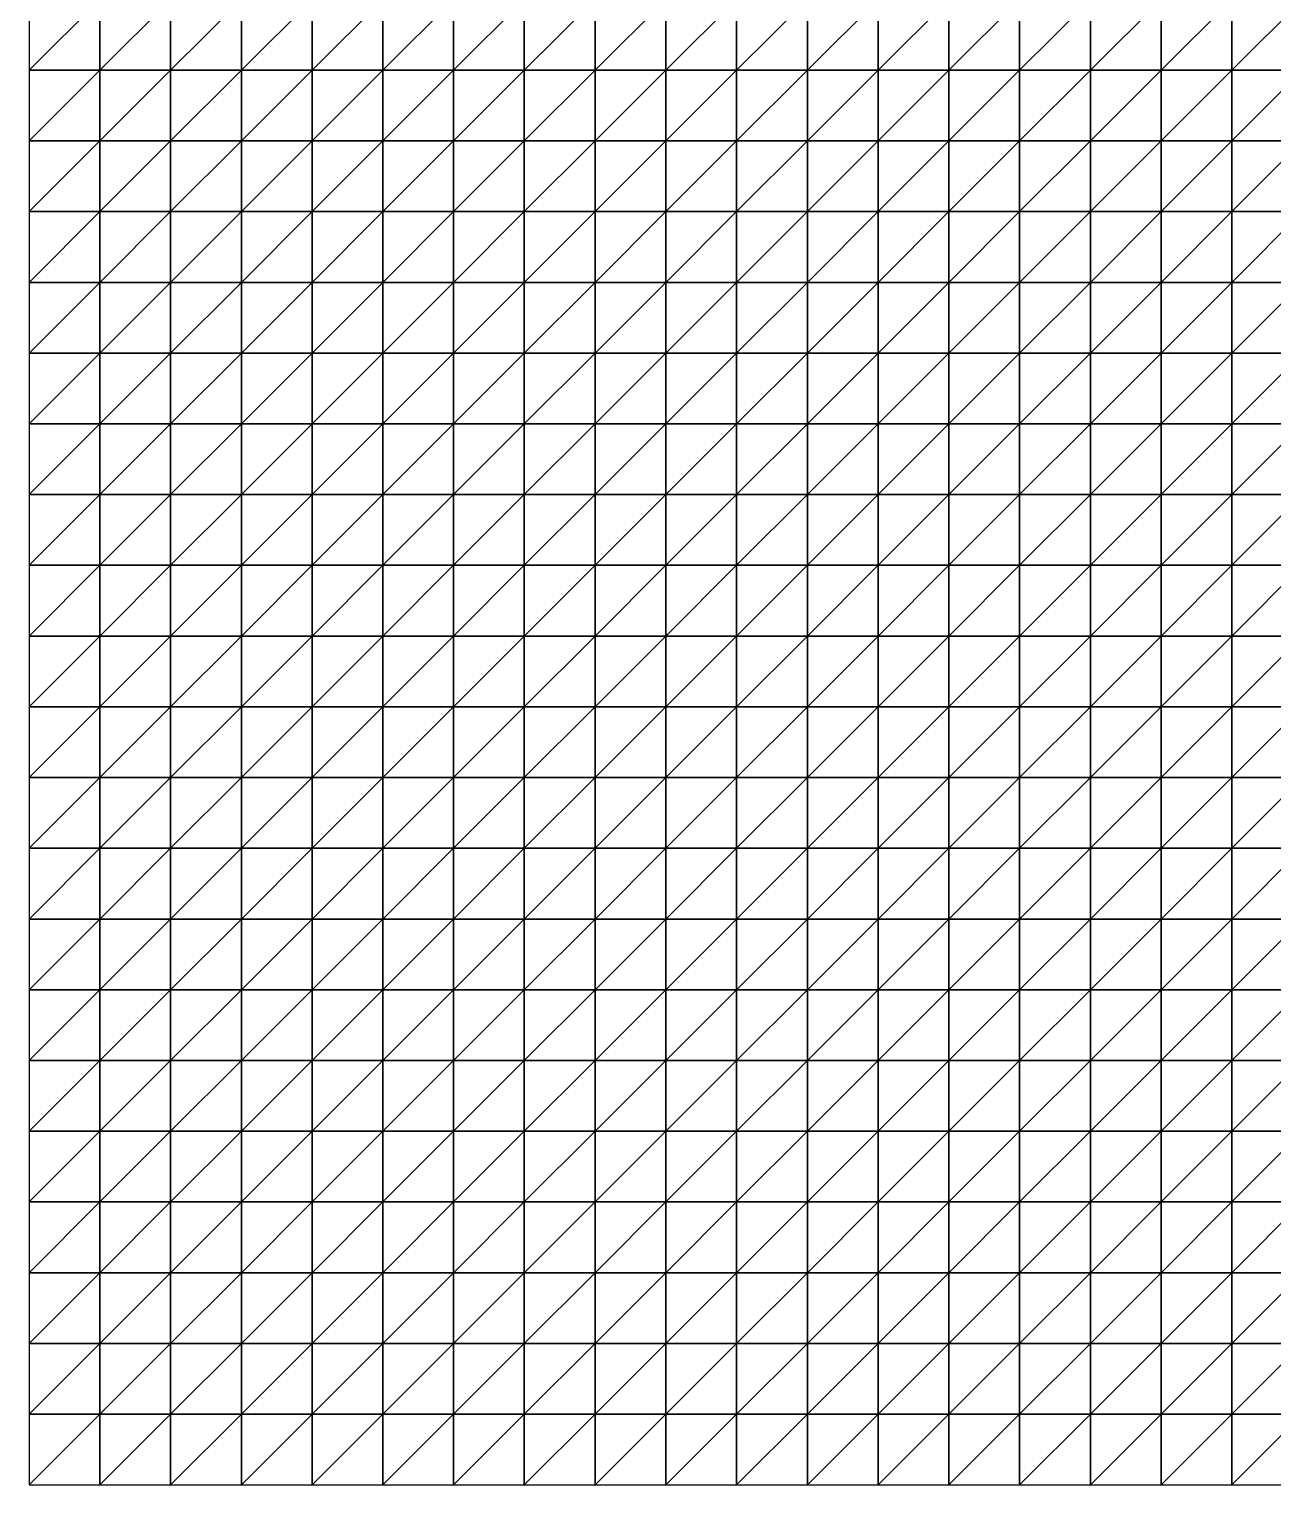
# Model space of a CAD drawing. Header units: metres. Extents: x -3 to 3, y -3 to 3.
# Drawn here: x -3 to -1.935, y -3 to -1.753 of the extents above; entities that cross this region are included whole.
import ezdxf

# ---------------------------------------------------------------- set-up
doc = ezdxf.new("R2010")
doc.units = ezdxf.units.M

msp = doc.modelspace()

# ---------------------------------------------------------------- meshes
at = {"color": 255}
mesh = msp.add_polyface(dxfattribs=at)
corners = [(-3, -1.8485, 0.0001), (-2.9394, -1.8485, 0.0002), (-2.9394, -1.7879, 0.0002), (-3, -1.7879, 0.0001), (-2.9394, -1.7273, 0.0002), (-3, -1.7273, 0.0001), (-2.9394, -1.6667, 0.0001), (-3, -1.6667, 0.0001), (-2.9394, -1.6061, 0.0001), (-3, -1.6061, 0), (-2.9394, -1.5455, 0), (-3, -1.5455, 0), (-2.9394, -1.4848, -0.0001), (-2.8788, -1.8485, 0.0003), (-2.8788, -1.7879, 0.0003), (-2.8788, -1.7273, 0.0003), (-2.8788, -1.6667, 0.0002), (-2.8788, -1.6061, 0.0001), (-2.8788, -1.5455, 0), (-2.8788, -1.4848, -0.0001), (-2.8182, -1.8485, 0.0004), (-2.8182, -1.7879, 0.0004), (-2.8182, -1.7273, 0.0004), (-2.8182, -1.6667, 0.0003), (-2.8182, -1.6061, 0.0002), (-2.8182, -1.5455, 0.0001), (-2.8182, -1.4848, -0.0001), (-3, -1.9091, 0.0002), (-2.9394, -1.9091, 0.0002), (-2.8788, -1.9091, 0.0003), (-2.8182, -1.9091, 0.0004), (-2.7576, -1.8485, 0.0006), (-2.7576, -1.7879, 0.0006)]
mesh.append_faces([[corners[k] for k in face] for face in [(0, 1, 2), (3, 2, 4), (5, 4, 6), (7, 6, 8), (9, 8, 10), (11, 10, 12), (1, 13, 14), (2, 14, 15), (4, 15, 16), (6, 16, 17), (8, 17, 18), (10, 18, 19), (13, 20, 21), (14, 21, 22), (15, 22, 23), (16, 23, 24), (17, 24, 25), (18, 25, 26), (27, 1, 0), (0, 2, 3), (3, 4, 5), (5, 6, 7), (7, 8, 9), (9, 10, 11), (28, 13, 1), (1, 14, 2), (2, 15, 4), (4, 16, 6), (6, 17, 8), (8, 18, 10), (29, 20, 13), (13, 21, 14), (14, 22, 15), (15, 23, 16), (16, 24, 17), (17, 25, 18), (30, 31, 20), (20, 32, 21)]], dxfattribs={"color": 111})
mesh = msp.add_polyface(dxfattribs=at)
corners = [(-2.8182, -1.8485, 0.0004), (-2.7576, -1.8485, 0.0006), (-2.7576, -1.7879, 0.0006), (-2.8182, -1.7879, 0.0004), (-2.7576, -1.7273, 0.0005), (-2.8182, -1.7273, 0.0004), (-2.7576, -1.6667, 0.0005), (-2.8182, -1.6667, 0.0003), (-2.7576, -1.6061, 0.0003), (-2.8182, -1.6061, 0.0002), (-2.7576, -1.5455, 0.0002), (-2.8182, -1.5455, 0.0001), (-2.7576, -1.4848, 0), (-2.697, -1.8485, 0.0008), (-2.697, -1.7879, 0.0008), (-2.697, -1.7273, 0.0007), (-2.697, -1.6667, 0.0007), (-2.697, -1.6061, 0.0005), (-2.697, -1.5455, 0.0003), (-2.697, -1.4848, 0.0001), (-2.6364, -1.8485, 0.0011), (-2.6364, -1.7879, 0.0011), (-2.6364, -1.7273, 0.001), (-2.6364, -1.6667, 0.0009), (-2.6364, -1.6061, 0.0008), (-2.6364, -1.5455, 0.0005), (-2.6364, -1.4848, 0.0002), (-2.7576, -1.9091, 0.0006), (-2.697, -1.9091, 0.0008), (-2.6364, -1.9091, 0.001), (-2.5758, -1.8485, 0.0014), (-2.5758, -1.7879, 0.0014), (-2.5758, -1.7273, 0.0014), (-2.5758, -1.6667, 0.0013)]
mesh.append_faces([[corners[k] for k in face] for face in [(0, 1, 2), (3, 2, 4), (5, 4, 6), (7, 6, 8), (9, 8, 10), (11, 10, 12), (1, 13, 14), (2, 14, 15), (4, 15, 16), (6, 16, 17), (8, 17, 18), (10, 18, 19), (13, 20, 21), (14, 21, 22), (15, 22, 23), (16, 23, 24), (17, 24, 25), (18, 25, 26), (3, 4, 5), (5, 6, 7), (7, 8, 9), (9, 10, 11), (27, 13, 1), (1, 14, 2), (2, 15, 4), (4, 16, 6), (6, 17, 8), (8, 18, 10), (28, 20, 13), (13, 21, 14), (14, 22, 15), (15, 23, 16), (16, 24, 17), (17, 25, 18), (29, 30, 20), (20, 31, 21), (21, 32, 22), (22, 33, 23)]], dxfattribs={"color": 111})
mesh = msp.add_polyface(dxfattribs=at)
corners = [(-2.2727, -1.8485, 0.0051), (-2.2121, -1.8485, 0.0064), (-2.2121, -1.7879, 0.0067), (-2.2727, -1.7879, 0.0054), (-2.2121, -1.7273, 0.007), (-2.2727, -1.7273, 0.0055), (-2.2121, -1.6667, 0.0071), (-2.2727, -1.6667, 0.0056), (-2.2121, -1.6061, 0.007), (-2.2727, -1.6061, 0.0054), (-2.2121, -1.5455, 0.0066), (-2.2727, -1.5455, 0.005), (-2.2121, -1.4848, 0.0059), (-2.1515, -1.8485, 0.0078), (-2.1515, -1.7879, 0.0083), (-2.1515, -1.7273, 0.0088), (-2.1515, -1.6667, 0.009), (-2.1515, -1.6061, 0.009), (-2.1515, -1.5455, 0.0087), (-2.1515, -1.4848, 0.008), (-2.0909, -1.8485, 0.0095), (-2.0909, -1.7879, 0.0102), (-2.0909, -1.7273, 0.0108), (-2.0909, -1.6667, 0.0113), (-2.0909, -1.6061, 0.0114), (-2.0909, -1.5455, 0.0112), (-2.0909, -1.4848, 0.0106), (-2.0303, -1.8485, 0.0113), (-2.0303, -1.7879, 0.0123), (-2.0303, -1.7273, 0.0132), (-2.2121, -1.9091, 0.0059), (-2.1515, -1.9091, 0.0072), (-2.0909, -1.9091, 0.0087), (-2.0303, -1.6667, 0.0139), (-2.0303, -1.6061, 0.0143), (-2.0303, -1.5455, 0.0143)]
mesh.append_faces([[corners[k] for k in face] for face in [(3, 2, 4), (5, 4, 6), (7, 6, 8), (9, 8, 10), (1, 13, 14), (2, 14, 15), (4, 15, 16), (6, 16, 17), (8, 17, 18), (10, 18, 19), (13, 20, 21), (14, 21, 22), (15, 22, 23), (16, 23, 24), (17, 24, 25), (18, 25, 26), (20, 27, 28), (21, 28, 29), (30, 13, 1), (1, 14, 2), (2, 15, 4), (4, 16, 6), (6, 17, 8), (8, 18, 10), (31, 20, 13), (13, 21, 14), (14, 22, 15), (15, 23, 16), (16, 24, 17), (17, 25, 18), (32, 27, 20), (20, 28, 21), (21, 29, 22), (22, 33, 23), (23, 34, 24), (24, 35, 25)]], dxfattribs={"color": 101})
mesh.append_faces([[corners[k] for k in face] for face in [(0, 1, 2), (11, 10, 12)]], dxfattribs={"color": 111})
mesh = msp.add_polyface(dxfattribs=at)
corners = [(-2.0909, -1.7273, 0.0108), (-2.0303, -1.7273, 0.0132), (-2.0303, -1.6667, 0.0139), (-2.0909, -1.6667, 0.0113), (-2.0303, -1.6061, 0.0143), (-2.0909, -1.6061, 0.0114), (-2.0303, -1.5455, 0.0143), (-2.0909, -1.5455, 0.0112), (-2.0303, -1.4848, 0.0138), (-2.0303, -1.8485, 0.0113), (-1.9697, -1.8485, 0.0133), (-1.9697, -1.7879, 0.0146), (-2.0303, -1.7879, 0.0123), (-1.9697, -1.7273, 0.0158), (-1.9697, -1.6667, 0.0168), (-1.9697, -1.6061, 0.0176), (-1.9697, -1.5455, 0.0179), (-1.9697, -1.4848, 0.0176), (-1.9091, -1.8485, 0.0153), (-1.9091, -1.7879, 0.017), (-1.9091, -1.7273, 0.0186), (-1.9091, -1.6667, 0.0201), (-1.9091, -1.6061, 0.0213), (-1.9091, -1.5455, 0.022), (-1.9091, -1.4848, 0.0222), (-1.8485, -1.8485, 0.0174), (-1.8485, -1.7879, 0.0195), (-1.8485, -1.7273, 0.0217), (-1.8485, -1.6667, 0.0237), (-1.8485, -1.6061, 0.0254), (-1.8485, -1.5455, 0.0267), (-2.0303, -1.9091, 0.0103), (-1.9697, -1.9091, 0.012), (-1.9091, -1.9091, 0.0137)]
mesh.append_faces([[corners[k] for k in face] for face in [(0, 1, 2), (3, 2, 4), (5, 4, 6), (7, 6, 8), (9, 10, 11), (12, 11, 13), (1, 13, 14), (2, 14, 15), (4, 15, 16), (6, 16, 17), (10, 18, 19), (11, 19, 20), (13, 20, 21), (14, 21, 22), (15, 22, 23), (16, 23, 24), (18, 25, 26), (19, 26, 27), (20, 27, 28), (21, 28, 29), (22, 29, 30), (31, 10, 9), (9, 11, 12), (12, 13, 1), (1, 14, 2), (2, 15, 4), (4, 16, 6), (32, 18, 10), (10, 19, 11), (11, 20, 13), (13, 21, 14), (14, 22, 15), (15, 23, 16), (33, 25, 18), (18, 26, 19), (19, 27, 20), (20, 28, 21), (21, 29, 22), (22, 30, 23)]], dxfattribs={"color": 101})
mesh = msp.add_polyface(dxfattribs=at)
corners = [(-2.6364, -1.8485, 0.0011), (-2.5758, -1.8485, 0.0014), (-2.5758, -1.7879, 0.0014), (-2.6364, -1.7879, 0.0011), (-2.5758, -1.7273, 0.0014), (-2.6364, -1.7273, 0.001), (-2.5758, -1.6667, 0.0013), (-2.5152, -1.8485, 0.0019), (-2.5152, -1.7879, 0.0019), (-2.5152, -1.7273, 0.0019), (-2.5152, -1.6667, 0.0018), (-2.4545, -1.8485, 0.0025), (-2.4545, -1.7879, 0.0025), (-2.4545, -1.7273, 0.0025), (-2.4545, -1.6667, 0.0024), (-2.4545, -1.9091, 0.0024), (-2.3939, -1.9091, 0.003), (-2.3939, -1.8485, 0.0032), (-2.3939, -1.7879, 0.0033), (-2.3939, -1.7273, 0.0033), (-2.3939, -1.6667, 0.0033), (-2.3333, -1.9091, 0.0038), (-2.3333, -1.8485, 0.0041), (-2.3333, -1.7879, 0.0042), (-2.3333, -1.7273, 0.0043), (-2.3333, -1.6667, 0.0043), (-2.2727, -1.9091, 0.0048), (-2.2727, -1.8485, 0.0051), (-2.2727, -1.7879, 0.0054), (-2.2727, -1.7273, 0.0055), (-2.5758, -1.9091, 0.0014), (-2.5152, -1.9091, 0.0018), (-2.2121, -1.8485, 0.0064), (-2.2121, -1.7879, 0.0067), (-2.2121, -1.7273, 0.007)]
mesh.append_faces([[corners[k] for k in face] for face in [(0, 1, 2), (3, 2, 4), (5, 4, 6), (1, 7, 8), (2, 8, 9), (4, 9, 10), (7, 11, 12), (8, 12, 13), (9, 13, 14), (15, 16, 17), (11, 17, 18), (12, 18, 19), (13, 19, 20), (16, 21, 22), (17, 22, 23), (18, 23, 24), (19, 24, 25), (21, 26, 27), (22, 27, 28), (23, 28, 29), (30, 7, 1), (1, 8, 2), (2, 9, 4), (31, 11, 7), (7, 12, 8), (8, 13, 9), (15, 17, 11), (11, 18, 12), (12, 19, 13), (16, 22, 17), (17, 23, 18), (18, 24, 19), (21, 27, 22), (22, 28, 23), (23, 29, 24), (26, 32, 27), (27, 33, 28), (28, 34, 29)]], dxfattribs={"color": 111})
mesh = msp.add_polyface(dxfattribs=at)
corners = [(-3, -2.2121, 0.0001), (-2.9394, -2.2121, 0.0002), (-2.9394, -2.1515, 0.0002), (-3, -2.1515, 0.0001), (-2.9394, -2.0909, 0.0002), (-3, -2.0909, 0.0001), (-2.9394, -2.0303, 0.0002), (-3, -2.0303, 0.0001), (-2.9394, -1.9697, 0.0002), (-3, -1.9697, 0.0002), (-2.9394, -1.9091, 0.0002), (-3, -1.9091, 0.0002), (-2.9394, -1.8485, 0.0002), (-2.8788, -2.2121, 0.0002), (-2.8788, -2.1515, 0.0002), (-2.8788, -2.0909, 0.0003), (-2.8788, -2.0303, 0.0003), (-2.8788, -1.9697, 0.0003), (-2.8788, -1.9091, 0.0003), (-2.8788, -1.8485, 0.0003), (-2.8182, -2.2121, 0.0003), (-2.8182, -2.1515, 0.0003), (-2.8182, -2.0909, 0.0004), (-2.8182, -2.0303, 0.0004), (-2.8182, -1.9697, 0.0004), (-2.8182, -1.9091, 0.0004), (-2.8182, -1.8485, 0.0004), (-3, -2.2727, 0.0001), (-2.9394, -2.2727, 0.0001), (-2.8788, -2.2727, 0.0002), (-2.8182, -2.2727, 0.0003), (-2.7576, -2.2121, 0.0004), (-2.7576, -2.1515, 0.0004)]
mesh.append_faces([[corners[k] for k in face] for face in [(0, 1, 2), (3, 2, 4), (5, 4, 6), (7, 6, 8), (9, 8, 10), (11, 10, 12), (1, 13, 14), (2, 14, 15), (4, 15, 16), (6, 16, 17), (8, 17, 18), (10, 18, 19), (13, 20, 21), (14, 21, 22), (15, 22, 23), (16, 23, 24), (17, 24, 25), (18, 25, 26), (27, 1, 0), (0, 2, 3), (3, 4, 5), (5, 6, 7), (7, 8, 9), (9, 10, 11), (28, 13, 1), (1, 14, 2), (2, 15, 4), (4, 16, 6), (6, 17, 8), (8, 18, 10), (29, 20, 13), (13, 21, 14), (14, 22, 15), (15, 23, 16), (16, 24, 17), (17, 25, 18), (30, 31, 20), (20, 32, 21)]], dxfattribs={"color": 111})
mesh = msp.add_polyface(dxfattribs=at)
corners = [(-2.8182, -2.2121, 0.0003), (-2.7576, -2.2121, 0.0004), (-2.7576, -2.1515, 0.0004), (-2.8182, -2.1515, 0.0003), (-2.7576, -2.0909, 0.0005), (-2.8182, -2.0909, 0.0004), (-2.7576, -2.0303, 0.0005), (-2.8182, -2.0303, 0.0004), (-2.7576, -1.9697, 0.0006), (-2.8182, -1.9697, 0.0004), (-2.7576, -1.9091, 0.0006), (-2.8182, -1.9091, 0.0004), (-2.7576, -1.8485, 0.0006), (-2.697, -2.2121, 0.0005), (-2.697, -2.1515, 0.0006), (-2.697, -2.0909, 0.0006), (-2.697, -2.0303, 0.0007), (-2.697, -1.9697, 0.0007), (-2.697, -1.9091, 0.0008), (-2.697, -1.8485, 0.0008), (-2.6364, -2.2121, 0.0007), (-2.6364, -2.1515, 0.0008), (-2.6364, -2.0909, 0.0009), (-2.6364, -2.0303, 0.0009), (-2.6364, -1.9697, 0.001), (-2.6364, -1.9091, 0.001), (-2.6364, -1.8485, 0.0011), (-2.7576, -2.2727, 0.0004), (-2.697, -2.2727, 0.0005), (-2.6364, -2.2727, 0.0006), (-2.5758, -2.2121, 0.0009), (-2.5758, -2.1515, 0.001), (-2.5758, -2.0909, 0.0011), (-2.5758, -2.0303, 0.0012)]
mesh.append_faces([[corners[k] for k in face] for face in [(0, 1, 2), (3, 2, 4), (5, 4, 6), (7, 6, 8), (9, 8, 10), (11, 10, 12), (1, 13, 14), (2, 14, 15), (4, 15, 16), (6, 16, 17), (8, 17, 18), (10, 18, 19), (13, 20, 21), (14, 21, 22), (15, 22, 23), (16, 23, 24), (17, 24, 25), (18, 25, 26), (3, 4, 5), (5, 6, 7), (7, 8, 9), (9, 10, 11), (27, 13, 1), (1, 14, 2), (2, 15, 4), (4, 16, 6), (6, 17, 8), (8, 18, 10), (28, 20, 13), (13, 21, 14), (14, 22, 15), (15, 23, 16), (16, 24, 17), (17, 25, 18), (29, 30, 20), (20, 31, 21), (21, 32, 22), (22, 33, 23)]], dxfattribs={"color": 111})
mesh = msp.add_polyface(dxfattribs=at)
corners = [(-2.6364, -2.0303, 0.0009), (-2.5758, -2.0303, 0.0012), (-2.5758, -1.9697, 0.0013), (-2.6364, -1.9697, 0.001), (-2.5758, -1.9091, 0.0014), (-2.6364, -1.9091, 0.001), (-2.5758, -1.8485, 0.0014), (-2.5152, -2.0303, 0.0016), (-2.5152, -1.9697, 0.0017), (-2.5152, -1.9091, 0.0018), (-2.5152, -1.8485, 0.0019), (-2.5152, -2.0909, 0.0014), (-2.4545, -2.0909, 0.0019), (-2.4545, -2.0303, 0.002), (-2.4545, -1.9697, 0.0022), (-2.4545, -1.9091, 0.0024), (-2.4545, -1.8485, 0.0025), (-2.3939, -2.0909, 0.0023), (-2.3939, -2.0303, 0.0026), (-2.3939, -1.9697, 0.0028), (-2.3939, -1.9091, 0.003), (-2.3333, -2.0909, 0.0029), (-2.3333, -2.0303, 0.0032), (-2.3333, -1.9697, 0.0035), (-2.3333, -1.9091, 0.0038), (-2.2727, -2.0909, 0.0036), (-2.2727, -2.0303, 0.004), (-2.2727, -1.9697, 0.0044), (-2.2727, -1.9091, 0.0048), (-2.5758, -2.0909, 0.0011), (-2.2121, -2.0303, 0.0049), (-2.2121, -1.9697, 0.0054), (-2.2121, -1.9091, 0.0059)]
mesh.append_faces([[corners[k] for k in face] for face in [(0, 1, 2), (3, 2, 4), (5, 4, 6), (1, 7, 8), (2, 8, 9), (4, 9, 10), (11, 12, 13), (7, 13, 14), (8, 14, 15), (9, 15, 16), (12, 17, 18), (13, 18, 19), (14, 19, 20), (17, 21, 22), (18, 22, 23), (19, 23, 24), (21, 25, 26), (22, 26, 27), (23, 27, 28), (0, 2, 3), (3, 4, 5), (29, 7, 1), (1, 8, 2), (2, 9, 4), (11, 13, 7), (7, 14, 8), (8, 15, 9), (12, 18, 13), (13, 19, 14), (14, 20, 15), (17, 22, 18), (18, 23, 19), (19, 24, 20), (21, 26, 22), (22, 27, 23), (23, 28, 24), (25, 30, 26), (26, 31, 27), (27, 32, 28)]], dxfattribs={"color": 111})
mesh = msp.add_polyface(dxfattribs=at)
corners = [(-2.2727, -2.2121, 0.0028), (-2.2121, -2.2121, 0.0034), (-2.2121, -2.1515, 0.0039), (-2.2727, -2.1515, 0.0032), (-2.2121, -2.0909, 0.0044), (-2.2727, -2.0909, 0.0036), (-2.2121, -2.0303, 0.0049), (-2.2727, -2.0303, 0.004), (-2.2121, -1.9697, 0.0054), (-2.2727, -1.9697, 0.0044), (-2.2121, -1.9091, 0.0059), (-2.2727, -1.9091, 0.0048), (-2.2121, -1.8485, 0.0064), (-2.1515, -2.2121, 0.0041), (-2.1515, -2.1515, 0.0047), (-2.1515, -2.0909, 0.0053), (-2.1515, -2.0303, 0.0059), (-2.1515, -1.9697, 0.0066), (-2.1515, -1.9091, 0.0072), (-2.1515, -1.8485, 0.0078), (-2.0909, -2.2121, 0.0048), (-2.0909, -2.1515, 0.0055), (-2.0909, -2.0909, 0.0062), (-2.0909, -2.0303, 0.007), (-2.0909, -1.9697, 0.0078), (-2.0909, -1.9091, 0.0087), (-2.0909, -1.8485, 0.0095), (-2.0303, -2.2121, 0.0056), (-2.0303, -2.1515, 0.0064), (-2.0303, -2.0909, 0.0073), (-2.2121, -2.2727, 0.003), (-2.1515, -2.2727, 0.0036), (-2.0909, -2.2727, 0.0042), (-2.0303, -2.0303, 0.0082), (-2.0303, -1.9697, 0.0092), (-2.0303, -1.9091, 0.0103)]
mesh.append_faces([[corners[k] for k in face] for face in [(8, 17, 18), (10, 18, 19), (16, 23, 24), (17, 24, 25), (18, 25, 26), (21, 28, 29), (16, 24, 17), (17, 25, 18), (21, 29, 22), (22, 33, 23), (23, 34, 24), (24, 35, 25)]], dxfattribs={"color": 101})
mesh.append_faces([[corners[k] for k in face] for face in [(0, 1, 2), (3, 2, 4), (5, 4, 6), (7, 6, 8), (9, 8, 10), (11, 10, 12), (1, 13, 14), (2, 14, 15), (4, 15, 16), (6, 16, 17), (13, 20, 21), (14, 21, 22), (15, 22, 23), (20, 27, 28), (30, 13, 1), (1, 14, 2), (2, 15, 4), (4, 16, 6), (6, 17, 8), (8, 18, 10), (31, 20, 13), (13, 21, 14), (14, 22, 15), (15, 23, 16), (32, 27, 20), (20, 28, 21)]], dxfattribs={"color": 111})
mesh = msp.add_polyface(dxfattribs=at)
corners = [(-2.0909, -2.0909, 0.0062), (-2.0303, -2.0909, 0.0073), (-2.0303, -2.0303, 0.0082), (-2.0909, -2.0303, 0.007), (-2.0303, -1.9697, 0.0092), (-2.0909, -1.9697, 0.0078), (-2.0303, -1.9091, 0.0103), (-2.0909, -1.9091, 0.0087), (-2.0303, -1.8485, 0.0113), (-2.0303, -2.2121, 0.0056), (-1.9697, -2.2121, 0.0063), (-1.9697, -2.1515, 0.0072), (-2.0303, -2.1515, 0.0064), (-1.9697, -2.0909, 0.0083), (-1.9697, -2.0303, 0.0094), (-1.9697, -1.9697, 0.0107), (-1.9697, -1.9091, 0.012), (-1.9697, -1.8485, 0.0133), (-1.9091, -2.2121, 0.007), (-1.9091, -2.1515, 0.0081), (-1.9091, -2.0909, 0.0093), (-1.9091, -2.0303, 0.0106), (-1.9091, -1.9697, 0.0121), (-1.9091, -1.9091, 0.0137), (-1.9091, -1.8485, 0.0153), (-1.9091, -2.2727, 0.006), (-1.8485, -2.2727, 0.0065), (-1.8485, -2.2121, 0.0075), (-1.8485, -2.1515, 0.0087), (-1.8485, -2.0909, 0.0101), (-1.8485, -2.0303, 0.0117), (-2.0303, -2.2727, 0.0048), (-1.9697, -2.2727, 0.0055), (-1.8485, -1.9697, 0.0135), (-1.8485, -1.9091, 0.0154)]
mesh.append_faces([[corners[k] for k in face] for face in [(0, 1, 2), (3, 2, 4), (5, 4, 6), (7, 6, 8), (9, 10, 11), (12, 11, 13), (1, 13, 14), (2, 14, 15), (4, 15, 16), (6, 16, 17), (10, 18, 19), (11, 19, 20), (13, 20, 21), (14, 21, 22), (15, 22, 23), (16, 23, 24), (25, 26, 27), (18, 27, 28), (19, 28, 29), (20, 29, 30), (9, 11, 12), (12, 13, 1), (1, 14, 2), (2, 15, 4), (4, 16, 6), (10, 19, 11), (11, 20, 13), (13, 21, 14), (14, 22, 15), (15, 23, 16), (25, 27, 18), (18, 28, 19), (19, 29, 20), (20, 30, 21), (21, 33, 22), (22, 34, 23)]], dxfattribs={"color": 101})
mesh.append_faces([[corners[k] for k in face] for face in [(31, 10, 9), (32, 18, 10)]], dxfattribs={"color": 111})
mesh = msp.add_polyface(dxfattribs=at)
corners = [(-2.6364, -2.2727, 0.0006), (-2.5758, -2.2727, 0.0008), (-2.5758, -2.2121, 0.0009), (-2.6364, -2.2121, 0.0007), (-2.5758, -2.1515, 0.001), (-2.6364, -2.1515, 0.0008), (-2.5758, -2.0909, 0.0011), (-2.6364, -2.0909, 0.0009), (-2.5758, -2.0303, 0.0012), (-2.5152, -2.2727, 0.001), (-2.5152, -2.2121, 0.0012), (-2.5152, -2.1515, 0.0013), (-2.5152, -2.0909, 0.0014), (-2.5152, -2.0303, 0.0016), (-2.4545, -2.2727, 0.0013), (-2.4545, -2.2121, 0.0015), (-2.4545, -2.1515, 0.0017), (-2.4545, -2.0909, 0.0019), (-2.3939, -2.2727, 0.0016), (-2.3939, -2.2121, 0.0019), (-2.3939, -2.1515, 0.0021), (-2.3939, -2.0909, 0.0023), (-2.3333, -2.2727, 0.002), (-2.3333, -2.2121, 0.0023), (-2.3333, -2.1515, 0.0026), (-2.3333, -2.0909, 0.0029), (-2.2727, -2.2727, 0.0025), (-2.2727, -2.2121, 0.0028), (-2.2727, -2.1515, 0.0032), (-2.2727, -2.0909, 0.0036), (-2.2121, -2.2121, 0.0034), (-2.2121, -2.1515, 0.0039), (-2.2121, -2.0909, 0.0044)]
mesh.append_faces([[corners[k] for k in face] for face in [(0, 1, 2), (3, 2, 4), (5, 4, 6), (7, 6, 8), (1, 9, 10), (2, 10, 11), (4, 11, 12), (6, 12, 13), (9, 14, 15), (10, 15, 16), (11, 16, 17), (14, 18, 19), (15, 19, 20), (16, 20, 21), (18, 22, 23), (19, 23, 24), (20, 24, 25), (22, 26, 27), (23, 27, 28), (24, 28, 29), (1, 10, 2), (2, 11, 4), (4, 12, 6), (9, 15, 10), (10, 16, 11), (11, 17, 12), (14, 19, 15), (15, 20, 16), (16, 21, 17), (18, 23, 19), (19, 24, 20), (20, 25, 21), (22, 27, 23), (23, 28, 24), (24, 29, 25), (26, 30, 27), (27, 31, 28), (28, 32, 29)]], dxfattribs={"color": 111})
mesh = msp.add_polyface(dxfattribs=at)
corners = [(-3, -2.3939, 0.0001), (-2.9394, -2.3939, 0.0001), (-2.9394, -2.3333, 0.0001), (-3, -2.3333, 0.0001), (-2.9394, -2.2727, 0.0001), (-3, -2.2727, 0.0001), (-2.9394, -2.2121, 0.0002), (-2.8788, -2.3939, 0.0002), (-2.8788, -2.3333, 0.0002), (-2.8788, -2.2727, 0.0002), (-2.8788, -2.2121, 0.0002), (-2.8182, -2.3939, 0.0002), (-2.8182, -2.3333, 0.0002), (-2.8182, -2.2727, 0.0003), (-2.8182, -2.2121, 0.0003), (-2.8182, -2.4545, 0.0002), (-2.7576, -2.4545, 0.0002), (-2.7576, -2.3939, 0.0003), (-2.7576, -2.3333, 0.0003), (-2.7576, -2.2727, 0.0004), (-2.7576, -2.2121, 0.0004), (-2.697, -2.4545, 0.0003), (-2.697, -2.3939, 0.0004), (-2.697, -2.3333, 0.0004), (-2.697, -2.2727, 0.0005), (-2.697, -2.2121, 0.0005), (-2.6364, -2.4545, 0.0004), (-2.6364, -2.3939, 0.0005), (-2.6364, -2.3333, 0.0005), (-2.6364, -2.2727, 0.0006), (-2.6364, -2.2121, 0.0007), (-3, -2.4545, 0.0001), (-2.9394, -2.4545, 0.0001), (-2.8788, -2.4545, 0.0001)]
mesh.append_faces([[corners[k] for k in face] for face in [(0, 1, 2), (3, 2, 4), (5, 4, 6), (1, 7, 8), (2, 8, 9), (4, 9, 10), (7, 11, 12), (8, 12, 13), (9, 13, 14), (15, 16, 17), (11, 17, 18), (12, 18, 19), (13, 19, 20), (16, 21, 22), (17, 22, 23), (18, 23, 24), (19, 24, 25), (21, 26, 27), (22, 27, 28), (23, 28, 29), (24, 29, 30), (31, 1, 0), (0, 2, 3), (3, 4, 5), (32, 7, 1), (1, 8, 2), (2, 9, 4), (33, 11, 7), (7, 12, 8), (8, 13, 9), (15, 17, 11), (11, 18, 12), (12, 19, 13), (16, 22, 17), (17, 23, 18), (18, 24, 19), (21, 27, 22), (22, 28, 23), (23, 29, 24)]], dxfattribs={"color": 111})
mesh = msp.add_polyface(dxfattribs=at)
corners = [(-2.2727, -2.3939, 0.0019), (-2.2121, -2.3939, 0.0023), (-2.2121, -2.3333, 0.0026), (-2.2727, -2.3333, 0.0022), (-2.2121, -2.2727, 0.003), (-2.2727, -2.2727, 0.0025), (-2.2121, -2.2121, 0.0034), (-2.1515, -2.3939, 0.0027), (-2.1515, -2.3333, 0.0031), (-2.1515, -2.2727, 0.0036), (-2.1515, -2.2121, 0.0041), (-2.0909, -2.3939, 0.0031), (-2.0909, -2.3333, 0.0036), (-2.0909, -2.2727, 0.0042), (-2.0909, -2.2121, 0.0048), (-2.0909, -2.4545, 0.0027), (-2.0303, -2.4545, 0.0031), (-2.0303, -2.3939, 0.0036), (-2.0303, -2.3333, 0.0042), (-2.0303, -2.2727, 0.0048), (-2.0303, -2.2121, 0.0056), (-1.9697, -2.4545, 0.0035), (-1.9697, -2.3939, 0.0041), (-1.9697, -2.3333, 0.0047), (-1.9697, -2.2727, 0.0055), (-1.9697, -2.2121, 0.0063), (-1.9091, -2.4545, 0.0038), (-1.9091, -2.3939, 0.0045), (-1.9091, -2.3333, 0.0052), (-1.9091, -2.2727, 0.006), (-1.9091, -2.2121, 0.007), (-2.2121, -2.4545, 0.002), (-2.1515, -2.4545, 0.0023), (-1.8485, -2.3939, 0.0048), (-1.8485, -2.3333, 0.0056), (-1.8485, -2.2727, 0.0065)]
mesh.append_faces([[corners[k] for k in face] for face in [(0, 1, 2), (3, 2, 4), (5, 4, 6), (1, 7, 8), (2, 8, 9), (4, 9, 10), (7, 11, 12), (8, 12, 13), (9, 13, 14), (15, 16, 17), (11, 17, 18), (12, 18, 19), (13, 19, 20), (16, 21, 22), (17, 22, 23), (18, 23, 24), (19, 24, 25), (21, 26, 27), (22, 27, 28), (23, 28, 29), (24, 29, 30), (31, 7, 1), (1, 8, 2), (2, 9, 4), (32, 11, 7), (7, 12, 8), (8, 13, 9), (15, 17, 11), (11, 18, 12), (12, 19, 13), (16, 22, 17), (17, 23, 18), (18, 24, 19), (21, 27, 22), (22, 28, 23), (23, 29, 24), (26, 33, 27), (27, 34, 28), (28, 35, 29)]], dxfattribs={"color": 111})
mesh = msp.add_polyface(dxfattribs=at)
corners = [(-2.6364, -2.5758, 0.0003), (-2.5758, -2.5758, 0.0004), (-2.5758, -2.5152, 0.0005), (-2.6364, -2.5152, 0.0004), (-2.5758, -2.4545, 0.0005), (-2.6364, -2.4545, 0.0004), (-2.5758, -2.3939, 0.0006), (-2.6364, -2.3939, 0.0005), (-2.5758, -2.3333, 0.0007), (-2.6364, -2.3333, 0.0005), (-2.5758, -2.2727, 0.0008), (-2.5758, -2.6364, 0.0003), (-2.5152, -2.6364, 0.0004), (-2.5152, -2.5758, 0.0005), (-2.5152, -2.5152, 0.0006), (-2.5152, -2.4545, 0.0007), (-2.5152, -2.3939, 0.0008), (-2.5152, -2.3333, 0.0009), (-2.5152, -2.2727, 0.001), (-2.4545, -2.6364, 0.0005), (-2.4545, -2.5758, 0.0006), (-2.4545, -2.5152, 0.0007), (-2.4545, -2.4545, 0.0009), (-2.4545, -2.3939, 0.001), (-2.4545, -2.3333, 0.0011), (-2.4545, -2.2727, 0.0013), (-2.6364, -2.6364, 0.0003), (-2.6364, -2.2727, 0.0006), (-2.3939, -2.5758, 0.0008), (-2.3939, -2.5152, 0.0009), (-2.3939, -2.4545, 0.0011)]
mesh.append_faces([[corners[k] for k in face] for face in [(0, 1, 2), (3, 2, 4), (5, 4, 6), (7, 6, 8), (9, 8, 10), (11, 12, 13), (1, 13, 14), (2, 14, 15), (4, 15, 16), (6, 16, 17), (8, 17, 18), (12, 19, 20), (13, 20, 21), (14, 21, 22), (15, 22, 23), (16, 23, 24), (17, 24, 25), (26, 1, 0), (0, 2, 3), (3, 4, 5), (5, 6, 7), (7, 8, 9), (9, 10, 27), (11, 13, 1), (1, 14, 2), (2, 15, 4), (4, 16, 6), (6, 17, 8), (8, 18, 10), (12, 20, 13), (13, 21, 14), (14, 22, 15), (15, 23, 16), (16, 24, 17), (17, 25, 18), (19, 28, 20), (20, 29, 21), (21, 30, 22)]], dxfattribs={"color": 111})
mesh = msp.add_polyface(dxfattribs=at)
corners = [(-2.4545, -2.6364, 0.0005), (-2.3939, -2.6364, 0.0007), (-2.3939, -2.5758, 0.0008), (-2.4545, -2.5758, 0.0006), (-2.3939, -2.5152, 0.0009), (-2.4545, -2.5152, 0.0007), (-2.3939, -2.4545, 0.0011), (-2.4545, -2.4545, 0.0009), (-2.3939, -2.3939, 0.0012), (-2.4545, -2.3939, 0.001), (-2.3939, -2.3333, 0.0014), (-2.4545, -2.3333, 0.0011), (-2.3939, -2.2727, 0.0016), (-2.3333, -2.6364, 0.0008), (-2.3333, -2.5758, 0.001), (-2.3333, -2.5152, 0.0011), (-2.3333, -2.4545, 0.0013), (-2.3333, -2.3939, 0.0015), (-2.3333, -2.3333, 0.0018), (-2.3333, -2.2727, 0.002), (-2.2727, -2.6364, 0.001), (-2.2727, -2.5758, 0.0012), (-2.2727, -2.5152, 0.0014), (-2.2727, -2.4545, 0.0016), (-2.2727, -2.3939, 0.0019), (-2.2727, -2.3333, 0.0022), (-2.2727, -2.2727, 0.0025), (-2.4545, -2.2727, 0.0013), (-2.2121, -2.5758, 0.0014), (-2.2121, -2.5152, 0.0017), (-2.2121, -2.4545, 0.002), (-2.2121, -2.3939, 0.0023), (-2.2121, -2.3333, 0.0026), (-2.2121, -2.2727, 0.003)]
mesh.append_faces([[corners[k] for k in face] for face in [(0, 1, 2), (3, 2, 4), (5, 4, 6), (7, 6, 8), (9, 8, 10), (11, 10, 12), (1, 13, 14), (2, 14, 15), (4, 15, 16), (6, 16, 17), (8, 17, 18), (10, 18, 19), (13, 20, 21), (14, 21, 22), (15, 22, 23), (16, 23, 24), (17, 24, 25), (18, 25, 26), (7, 8, 9), (9, 10, 11), (11, 12, 27), (1, 14, 2), (2, 15, 4), (4, 16, 6), (6, 17, 8), (8, 18, 10), (10, 19, 12), (13, 21, 14), (14, 22, 15), (15, 23, 16), (16, 24, 17), (17, 25, 18), (18, 26, 19), (20, 28, 21), (21, 29, 22), (22, 30, 23), (23, 31, 24), (24, 32, 25), (25, 33, 26)]], dxfattribs={"color": 111})
mesh = msp.add_polyface(dxfattribs=at)
corners = [(-3, -2.5758, 0.0001), (-2.9394, -2.5758, 0.0001), (-2.9394, -2.5152, 0.0001), (-3, -2.5152, 0.0001), (-2.9394, -2.4545, 0.0001), (-3, -2.4545, 0.0001), (-2.9394, -2.3939, 0.0001), (-2.9394, -2.6364, 0.0001), (-2.8788, -2.6364, 0.0001), (-2.8788, -2.5758, 0.0001), (-2.8788, -2.5152, 0.0001), (-2.8788, -2.4545, 0.0001), (-2.8788, -2.3939, 0.0002), (-2.8182, -2.6364, 0.0001), (-2.8182, -2.5758, 0.0001), (-2.8182, -2.5152, 0.0002), (-2.8182, -2.4545, 0.0002), (-2.8182, -2.3939, 0.0002), (-2.7576, -2.6364, 0.0001), (-2.7576, -2.5758, 0.0002), (-2.7576, -2.5152, 0.0002), (-2.7576, -2.4545, 0.0002), (-2.697, -2.6364, 0.0002), (-2.697, -2.5758, 0.0002), (-2.697, -2.5152, 0.0003), (-2.697, -2.4545, 0.0003), (-2.6364, -2.6364, 0.0003), (-2.6364, -2.5758, 0.0003), (-2.6364, -2.5152, 0.0004), (-2.6364, -2.4545, 0.0004), (-3, -2.6364, 0)]
mesh.append_faces([[corners[k] for k in face] for face in [(0, 1, 2), (3, 2, 4), (5, 4, 6), (7, 8, 9), (1, 9, 10), (2, 10, 11), (4, 11, 12), (8, 13, 14), (9, 14, 15), (10, 15, 16), (11, 16, 17), (13, 18, 19), (14, 19, 20), (15, 20, 21), (18, 22, 23), (19, 23, 24), (20, 24, 25), (22, 26, 27), (23, 27, 28), (24, 28, 29), (30, 1, 0), (0, 2, 3), (3, 4, 5), (7, 9, 1), (1, 10, 2), (2, 11, 4), (8, 14, 9), (9, 15, 10), (10, 16, 11), (13, 19, 14), (14, 20, 15), (15, 21, 16), (18, 23, 19), (19, 24, 20), (20, 25, 21), (22, 27, 23), (23, 28, 24), (24, 29, 25)]], dxfattribs={"color": 111})
mesh = msp.add_polyface(dxfattribs=at)
corners = [(-2.2727, -2.5758, 0.0012), (-2.2121, -2.5758, 0.0014), (-2.2121, -2.5152, 0.0017), (-2.2727, -2.5152, 0.0014), (-2.2121, -2.4545, 0.002), (-2.2727, -2.4545, 0.0016), (-2.2121, -2.3939, 0.0023), (-2.2121, -2.6364, 0.0012), (-2.1515, -2.6364, 0.0014), (-2.1515, -2.5758, 0.0017), (-2.1515, -2.5152, 0.002), (-2.1515, -2.4545, 0.0023), (-2.1515, -2.3939, 0.0027), (-2.0909, -2.6364, 0.0017), (-2.0909, -2.5758, 0.002), (-2.0909, -2.5152, 0.0023), (-2.0909, -2.4545, 0.0027), (-2.0909, -2.3939, 0.0031), (-2.0303, -2.6364, 0.0019), (-2.0303, -2.5758, 0.0023), (-2.0303, -2.5152, 0.0027), (-2.0303, -2.4545, 0.0031), (-1.9697, -2.6364, 0.0022), (-1.9697, -2.5758, 0.0025), (-1.9697, -2.5152, 0.003), (-1.9697, -2.4545, 0.0035), (-1.9091, -2.6364, 0.0024), (-1.9091, -2.5758, 0.0028), (-1.9091, -2.5152, 0.0033), (-1.9091, -2.4545, 0.0038), (-1.8485, -2.5758, 0.003), (-1.8485, -2.5152, 0.0035), (-1.8485, -2.4545, 0.0041)]
mesh.append_faces([[corners[k] for k in face] for face in [(0, 1, 2), (3, 2, 4), (5, 4, 6), (7, 8, 9), (1, 9, 10), (2, 10, 11), (4, 11, 12), (8, 13, 14), (9, 14, 15), (10, 15, 16), (11, 16, 17), (13, 18, 19), (14, 19, 20), (15, 20, 21), (18, 22, 23), (19, 23, 24), (20, 24, 25), (22, 26, 27), (23, 27, 28), (24, 28, 29), (7, 9, 1), (1, 10, 2), (2, 11, 4), (8, 14, 9), (9, 15, 10), (10, 16, 11), (13, 19, 14), (14, 20, 15), (15, 21, 16), (18, 23, 19), (19, 24, 20), (20, 25, 21), (22, 27, 23), (23, 28, 24), (24, 29, 25), (26, 30, 27), (27, 31, 28), (28, 32, 29)]], dxfattribs={"color": 111})
mesh = msp.add_polyface(dxfattribs=at)
corners = [(-3, -3, 0), (-2.9394, -3, 0), (-2.9394, -2.9394, 0), (-3, -2.9394, 0), (-2.9394, -2.8788, 0), (-3, -2.8788, 0), (-2.9394, -2.8182, 0), (-3, -2.8182, 0), (-2.9394, -2.7576, 0), (-3, -2.7576, 0), (-2.9394, -2.697, 0.0001), (-3, -2.697, 0), (-2.9394, -2.6364, 0.0001), (-3, -2.6364, 0), (-2.9394, -2.5758, 0.0001), (-2.8788, -3, 0), (-2.8788, -2.9394, 0), (-2.8788, -2.8788, 0), (-2.8788, -2.8182, 0), (-2.8788, -2.7576, 0.0001), (-2.8788, -2.697, 0.0001), (-2.8788, -2.6364, 0.0001), (-2.8182, -3, 0), (-2.8182, -2.9394, 0), (-2.8182, -2.8788, 0.0001), (-2.8182, -2.8182, 0.0001), (-2.8182, -2.7576, 0.0001), (-2.8182, -2.697, 0.0001), (-2.8182, -2.6364, 0.0001), (-2.7576, -2.9394, 0.0001)]
mesh.append_faces([[corners[k] for k in face] for face in [(0, 1, 2), (3, 2, 4), (5, 4, 6), (7, 6, 8), (9, 8, 10), (11, 10, 12), (13, 12, 14), (1, 15, 16), (2, 16, 17), (4, 17, 18), (6, 18, 19), (8, 19, 20), (10, 20, 21), (15, 22, 23), (16, 23, 24), (17, 24, 25), (18, 25, 26), (19, 26, 27), (20, 27, 28), (0, 2, 3), (3, 4, 5), (5, 6, 7), (7, 8, 9), (9, 10, 11), (11, 12, 13), (1, 16, 2), (2, 17, 4), (4, 18, 6), (6, 19, 8), (8, 20, 10), (10, 21, 12), (15, 23, 16), (16, 24, 17), (17, 25, 18), (18, 26, 19), (19, 27, 20), (20, 28, 21), (22, 29, 23)]], dxfattribs={"color": 111})
mesh = msp.add_polyface(dxfattribs=at)
corners = [(-2.6364, -2.7576, 0.0002), (-2.5758, -2.7576, 0.0002), (-2.5758, -2.697, 0.0003), (-2.6364, -2.697, 0.0002), (-2.5758, -2.6364, 0.0003), (-2.6364, -2.6364, 0.0003), (-2.5758, -2.5758, 0.0004), (-2.5152, -2.7576, 0.0003), (-2.5152, -2.697, 0.0003), (-2.5152, -2.6364, 0.0004), (-2.5152, -2.8182, 0.0002), (-2.4545, -2.8182, 0.0003), (-2.4545, -2.7576, 0.0004), (-2.4545, -2.697, 0.0004), (-2.4545, -2.6364, 0.0005), (-2.3939, -2.8182, 0.0004), (-2.3939, -2.7576, 0.0005), (-2.3939, -2.697, 0.0006), (-2.3939, -2.6364, 0.0007), (-2.3333, -2.8182, 0.0005), (-2.3333, -2.7576, 0.0006), (-2.3333, -2.697, 0.0007), (-2.3333, -2.6364, 0.0008), (-2.2727, -2.8182, 0.0006), (-2.2727, -2.7576, 0.0007), (-2.2727, -2.697, 0.0008), (-2.2727, -2.6364, 0.001), (-2.6364, -2.8182, 0.0001), (-2.5758, -2.8182, 0.0002), (-2.2121, -2.7576, 0.0008), (-2.2121, -2.697, 0.001), (-2.2121, -2.6364, 0.0012)]
mesh.append_faces([[corners[k] for k in face] for face in [(0, 1, 2), (3, 2, 4), (5, 4, 6), (1, 7, 8), (2, 8, 9), (10, 11, 12), (7, 12, 13), (8, 13, 14), (11, 15, 16), (12, 16, 17), (13, 17, 18), (15, 19, 20), (16, 20, 21), (17, 21, 22), (19, 23, 24), (20, 24, 25), (21, 25, 26), (27, 1, 0), (0, 2, 3), (3, 4, 5), (28, 7, 1), (1, 8, 2), (2, 9, 4), (10, 12, 7), (7, 13, 8), (8, 14, 9), (11, 16, 12), (12, 17, 13), (13, 18, 14), (15, 20, 16), (16, 21, 17), (17, 22, 18), (19, 24, 20), (20, 25, 21), (21, 26, 22), (23, 29, 24), (24, 30, 25), (25, 31, 26)]], dxfattribs={"color": 111})
mesh = msp.add_polyface(dxfattribs=at)
corners = [(-2.2727, -3, 0.0003), (-2.2121, -3, 0.0004), (-2.2121, -2.9394, 0.0005), (-2.2727, -2.9394, 0.0004), (-2.2121, -2.8788, 0.0006), (-2.2727, -2.8788, 0.0005), (-2.2121, -2.8182, 0.0007), (-2.2727, -2.8182, 0.0006), (-2.2121, -2.7576, 0.0008), (-2.2727, -2.7576, 0.0007), (-2.2121, -2.697, 0.001), (-2.2727, -2.697, 0.0008), (-2.2121, -2.6364, 0.0012), (-2.2727, -2.6364, 0.001), (-2.2121, -2.5758, 0.0014), (-2.1515, -3, 0.0005), (-2.1515, -2.9394, 0.0006), (-2.1515, -2.8788, 0.0007), (-2.1515, -2.8182, 0.0008), (-2.1515, -2.7576, 0.001), (-2.1515, -2.697, 0.0012), (-2.1515, -2.6364, 0.0014), (-2.0909, -3, 0.0005), (-2.0909, -2.9394, 0.0007), (-2.0909, -2.8788, 0.0008), (-2.0909, -2.8182, 0.001), (-2.0909, -2.7576, 0.0012), (-2.0909, -2.697, 0.0014), (-2.0909, -2.6364, 0.0017), (-2.0303, -3, 0.0006), (-2.0303, -2.9394, 0.0008), (-2.0303, -2.8788, 0.0009), (-2.0303, -2.8182, 0.0011), (-2.0303, -2.7576, 0.0014), (-2.0303, -2.697, 0.0016), (-2.0303, -2.6364, 0.0019)]
mesh.append_faces([[corners[k] for k in face] for face in [(0, 1, 2), (3, 2, 4), (5, 4, 6), (7, 6, 8), (9, 8, 10), (11, 10, 12), (13, 12, 14), (1, 15, 16), (2, 16, 17), (4, 17, 18), (6, 18, 19), (8, 19, 20), (10, 20, 21), (15, 22, 23), (16, 23, 24), (17, 24, 25), (18, 25, 26), (19, 26, 27), (20, 27, 28), (22, 29, 30), (1, 16, 2), (2, 17, 4), (4, 18, 6), (6, 19, 8), (8, 20, 10), (10, 21, 12), (15, 23, 16), (16, 24, 17), (17, 25, 18), (18, 26, 19), (19, 27, 20), (20, 28, 21), (22, 30, 23), (23, 31, 24), (24, 32, 25), (25, 33, 26), (26, 34, 27), (27, 35, 28)]], dxfattribs={"color": 111})
mesh = msp.add_polyface(dxfattribs=at)
corners = [(-2.8182, -3, 0), (-2.7576, -3, 0), (-2.7576, -2.9394, 0.0001), (-2.8182, -2.9394, 0), (-2.7576, -2.8788, 0.0001), (-2.8182, -2.8788, 0.0001), (-2.7576, -2.8182, 0.0001), (-2.8182, -2.8182, 0.0001), (-2.7576, -2.7576, 0.0001), (-2.8182, -2.7576, 0.0001), (-2.7576, -2.697, 0.0001), (-2.8182, -2.697, 0.0001), (-2.7576, -2.6364, 0.0001), (-2.697, -3, 0.0001), (-2.697, -2.9394, 0.0001), (-2.697, -2.8788, 0.0001), (-2.697, -2.8182, 0.0001), (-2.697, -2.7576, 0.0001), (-2.697, -2.697, 0.0002), (-2.697, -2.6364, 0.0002), (-2.6364, -3, 0.0001), (-2.6364, -2.9394, 0.0001), (-2.6364, -2.8788, 0.0001), (-2.6364, -2.8182, 0.0001), (-2.6364, -2.7576, 0.0002), (-2.6364, -2.697, 0.0002), (-2.6364, -2.6364, 0.0003), (-2.8182, -2.6364, 0.0001), (-2.5758, -2.9394, 0.0001), (-2.5758, -2.8788, 0.0002), (-2.5758, -2.8182, 0.0002)]
mesh.append_faces([[corners[k] for k in face] for face in [(0, 1, 2), (3, 2, 4), (5, 4, 6), (7, 6, 8), (9, 8, 10), (11, 10, 12), (1, 13, 14), (2, 14, 15), (4, 15, 16), (6, 16, 17), (8, 17, 18), (10, 18, 19), (13, 20, 21), (14, 21, 22), (15, 22, 23), (16, 23, 24), (17, 24, 25), (18, 25, 26), (3, 4, 5), (5, 6, 7), (7, 8, 9), (9, 10, 11), (11, 12, 27), (1, 14, 2), (2, 15, 4), (4, 16, 6), (6, 17, 8), (8, 18, 10), (10, 19, 12), (13, 21, 14), (14, 22, 15), (15, 23, 16), (16, 24, 17), (17, 25, 18), (18, 26, 19), (20, 28, 21), (21, 29, 22), (22, 30, 23)]], dxfattribs={"color": 111})
mesh = msp.add_polyface(dxfattribs=at)
corners = [(-2.0909, -2.9394, 0.0007), (-2.0303, -2.9394, 0.0008), (-2.0303, -2.8788, 0.0009), (-2.0909, -2.8788, 0.0008), (-2.0303, -2.8182, 0.0011), (-2.0909, -2.8182, 0.001), (-2.0303, -2.7576, 0.0014), (-2.0909, -2.7576, 0.0012), (-2.0303, -2.697, 0.0016), (-2.0909, -2.697, 0.0014), (-2.0303, -2.6364, 0.0019), (-2.0303, -3, 0.0006), (-1.9697, -3, 0.0007), (-1.9697, -2.9394, 0.0009), (-1.9697, -2.8788, 0.0011), (-1.9697, -2.8182, 0.0013), (-1.9697, -2.7576, 0.0015), (-1.9697, -2.697, 0.0018), (-1.9697, -2.6364, 0.0022), (-1.9091, -3, 0.0008), (-1.9091, -2.9394, 0.001), (-1.9091, -2.8788, 0.0012), (-1.9091, -2.8182, 0.0014), (-1.9091, -2.7576, 0.0017), (-1.9091, -2.697, 0.002), (-1.9091, -2.6364, 0.0024), (-1.8485, -3, 0.0009), (-1.8485, -2.9394, 0.0011), (-1.8485, -2.8788, 0.0013), (-1.8485, -2.8182, 0.0016), (-1.8485, -2.7576, 0.0019), (-1.8485, -2.697, 0.0022), (-1.8485, -2.6364, 0.0026)]
mesh.append_faces([[corners[k] for k in face] for face in [(0, 1, 2), (3, 2, 4), (5, 4, 6), (7, 6, 8), (9, 8, 10), (11, 12, 13), (1, 13, 14), (2, 14, 15), (4, 15, 16), (6, 16, 17), (8, 17, 18), (12, 19, 20), (13, 20, 21), (14, 21, 22), (15, 22, 23), (16, 23, 24), (17, 24, 25), (19, 26, 27), (20, 27, 28), (21, 28, 29), (11, 13, 1), (1, 14, 2), (2, 15, 4), (4, 16, 6), (6, 17, 8), (8, 18, 10), (12, 20, 13), (13, 21, 14), (14, 22, 15), (15, 23, 16), (16, 24, 17), (17, 25, 18), (19, 27, 20), (20, 28, 21), (21, 29, 22), (22, 30, 23), (23, 31, 24), (24, 32, 25)]], dxfattribs={"color": 111})
mesh = msp.add_polyface(dxfattribs=at)
corners = [(-2.6364, -3, 0.0001), (-2.5758, -3, 0.0001), (-2.5758, -2.9394, 0.0001), (-2.6364, -2.9394, 0.0001), (-2.5758, -2.8788, 0.0002), (-2.6364, -2.8788, 0.0001), (-2.5758, -2.8182, 0.0002), (-2.6364, -2.8182, 0.0001), (-2.5758, -2.7576, 0.0002), (-2.5152, -3, 0.0001), (-2.5152, -2.9394, 0.0002), (-2.5152, -2.8788, 0.0002), (-2.5152, -2.8182, 0.0002), (-2.5152, -2.7576, 0.0003), (-2.4545, -3, 0.0002), (-2.4545, -2.9394, 0.0002), (-2.4545, -2.8788, 0.0002), (-2.4545, -2.8182, 0.0003), (-2.3939, -3, 0.0002), (-2.3939, -2.9394, 0.0003), (-2.3939, -2.8788, 0.0003), (-2.3939, -2.8182, 0.0004), (-2.3333, -3, 0.0003), (-2.3333, -2.9394, 0.0003), (-2.3333, -2.8788, 0.0004), (-2.3333, -2.8182, 0.0005), (-2.2727, -3, 0.0003), (-2.2727, -2.9394, 0.0004), (-2.2727, -2.8788, 0.0005), (-2.2727, -2.8182, 0.0006), (-2.2121, -2.9394, 0.0005), (-2.2121, -2.8788, 0.0006), (-2.2121, -2.8182, 0.0007)]
mesh.append_faces([[corners[k] for k in face] for face in [(0, 1, 2), (3, 2, 4), (5, 4, 6), (7, 6, 8), (1, 9, 10), (2, 10, 11), (4, 11, 12), (6, 12, 13), (9, 14, 15), (10, 15, 16), (11, 16, 17), (14, 18, 19), (15, 19, 20), (16, 20, 21), (18, 22, 23), (19, 23, 24), (20, 24, 25), (22, 26, 27), (23, 27, 28), (24, 28, 29), (1, 10, 2), (2, 11, 4), (4, 12, 6), (9, 15, 10), (10, 16, 11), (11, 17, 12), (14, 19, 15), (15, 20, 16), (16, 21, 17), (18, 23, 19), (19, 24, 20), (20, 25, 21), (22, 27, 23), (23, 28, 24), (24, 29, 25), (26, 30, 27), (27, 31, 28), (28, 32, 29)]], dxfattribs={"color": 111})

doc.saveas('drawing.dxf')
